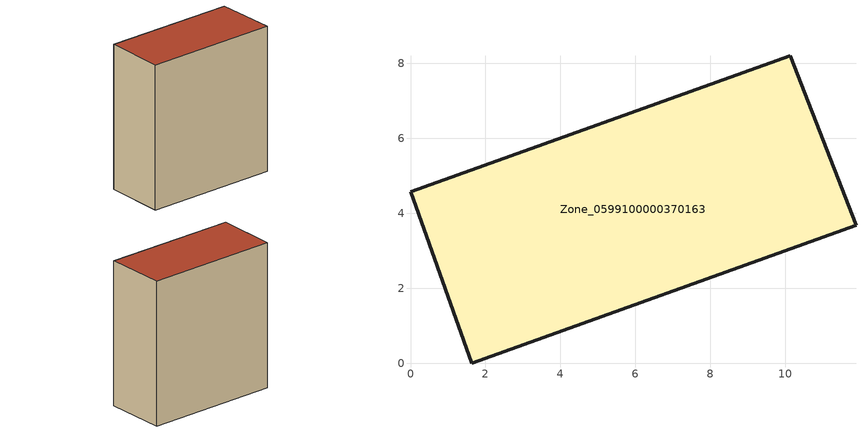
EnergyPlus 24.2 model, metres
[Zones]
Zone_0599100000370163
 floor ground (C_G): 11.88,3.68 1.64,0 0,4.57 10.13,8.21 z0.24
 wall outside (C_F): 11.88,3.68 10.13,8.21 0,4.57 1.64,0 11.88,3.68 z0.24:12.12
 roof outside (C_R): 1.64,0 11.88,3.68 10.13,8.21 0,4.57 z12.12
[BUILDING]
Pand.0599100000370163: North Axis=0; Terrain=City; Loads Convergence Tolerance Value=0.04; Temperature Convergence Tolerance Value=0.4; Solar Distribution=FullExterior; Maximum Number of Warmup Days=25; Minimum Number of Warmup Days=1
[Site:Location]
Rotterdam.The.Hague.AP_ZH_NLD Design_Conditions: Latitude=51.96; Longitude=4.45; Time Zone=1; Elevation=-4.5
[SITE:GROUNDTEMPERATURE:BUILDINGSURFACE]
18, 18, 18, 18, 18, 18, 18, 18, 18, 18, 18, 18
[MATERIAL] Thermal Absorptance=0.9; Solar Absorptance=0.7; Visible Absorptance=0.7
Name | Roughness | Thickness | Conductivity | Density | Specific Heat
G.TI.1992-2005 | MediumSmooth | 0.15 | 0.06 | 540 | 1210
F.TI.1992-2005 | Rough | 0.3 | 0.12 | 1920 | 840
R.TI.1992-2005 | MediumRough | 0.2 | 0.08 | 1500 | 1000
[CONSTRUCTION]
C_G: G.TI.1992-2005
C_F: F.TI.1992-2005
C_R: R.TI.1992-2005
[ZONE]
Zone_0599100000370163: Type=1; Multiplier=1; Ceiling Height=Autocalculate; Volume=Autocalculate; Floor Area=autocalculate; Part of Total Floor Area=Yes
[ZONEINFILTRATION:DESIGNFLOWRATE]
Infil_Zone_0599100000370163: Zone or ZoneList or Space or SpaceList=Zone_0599100000370163; Schedule=AlwaysOn; Design Flow Rate Calculation Method=Flow/Area; Flow Rate per Floor Area=0.0015; Constant Term Coefficient=1; Temperature Term Coefficient=0; Velocity Term Coefficient=0; Velocity Squared Term Coefficient=0
[HVACTEMPLATE:ZONE:IDEALLOADSAIRSYSTEM]
Zone_0599100000370163: Maximum Heating Supply Air Temperature=50; Minimum Cooling Supply Air Temperature=13; Maximum Heating Supply Air Humidity Ratio=0.0156; Minimum Cooling Supply Air Humidity Ratio=0.0077; Heating Limit=NoLimit; Cooling Limit=NoLimit; Dehumidification Control Type=ConstantSensibleHeatRatio; Cooling Sensible Heat Ratio=0.7; Dehumidification Setpoint=60; Humidification Control Type=None; Humidification Setpoint=30; Outdoor Air Method=None; Outdoor Air Flow Rate per Person=0.00944; Outdoor Air Flow Rate per Zone Floor Area=0; Outdoor Air Flow Rate per Zone=0; Demand Controlled Ventilation Type=None; Outdoor Air Economizer Type=NoEconomizer; Heat Recovery Type=None; Sensible Heat Recovery Effectiveness=0.7; Latent Heat Recovery Effectiveness=0.65
[ZONECONTROL:THERMOSTAT]
ThermostatControl_Zone_0599100000370163: Zone or ZoneList=Zone_0599100000370163; Control Type Schedule=DualSetpointControlType; Control 1=Thermostat_Zone_0599100000370163; Temperature Difference Between Cutout And Setpoint=0
[THERMOSTATSETPOINT:DUALSETPOINT]
Thermostat_Zone_0599100000370163: Heating Setpoint Temperature Schedule=HeatingSetpoint_Zone_0599100000370163; Cooling Setpoint Temperature Schedule=CoolingSetpoint_Zone_0599100000370163
[SCHEDULE:COMPACT]
HeatingSetpoint_Zone_0599100000370163: Through: 12/31, For: AllDays, Until: 24:00, 21
CoolingSetpoint_Zone_0599100000370163: Through: 12/31, For: AllDays, Until: 24:00, 24
DualSetpointControlType: Through: 12/31, For: AllDays, Until: 24:00, 4
AlwaysOn: Through: 12/31, For: AllDays, Until: 24:00, 1
